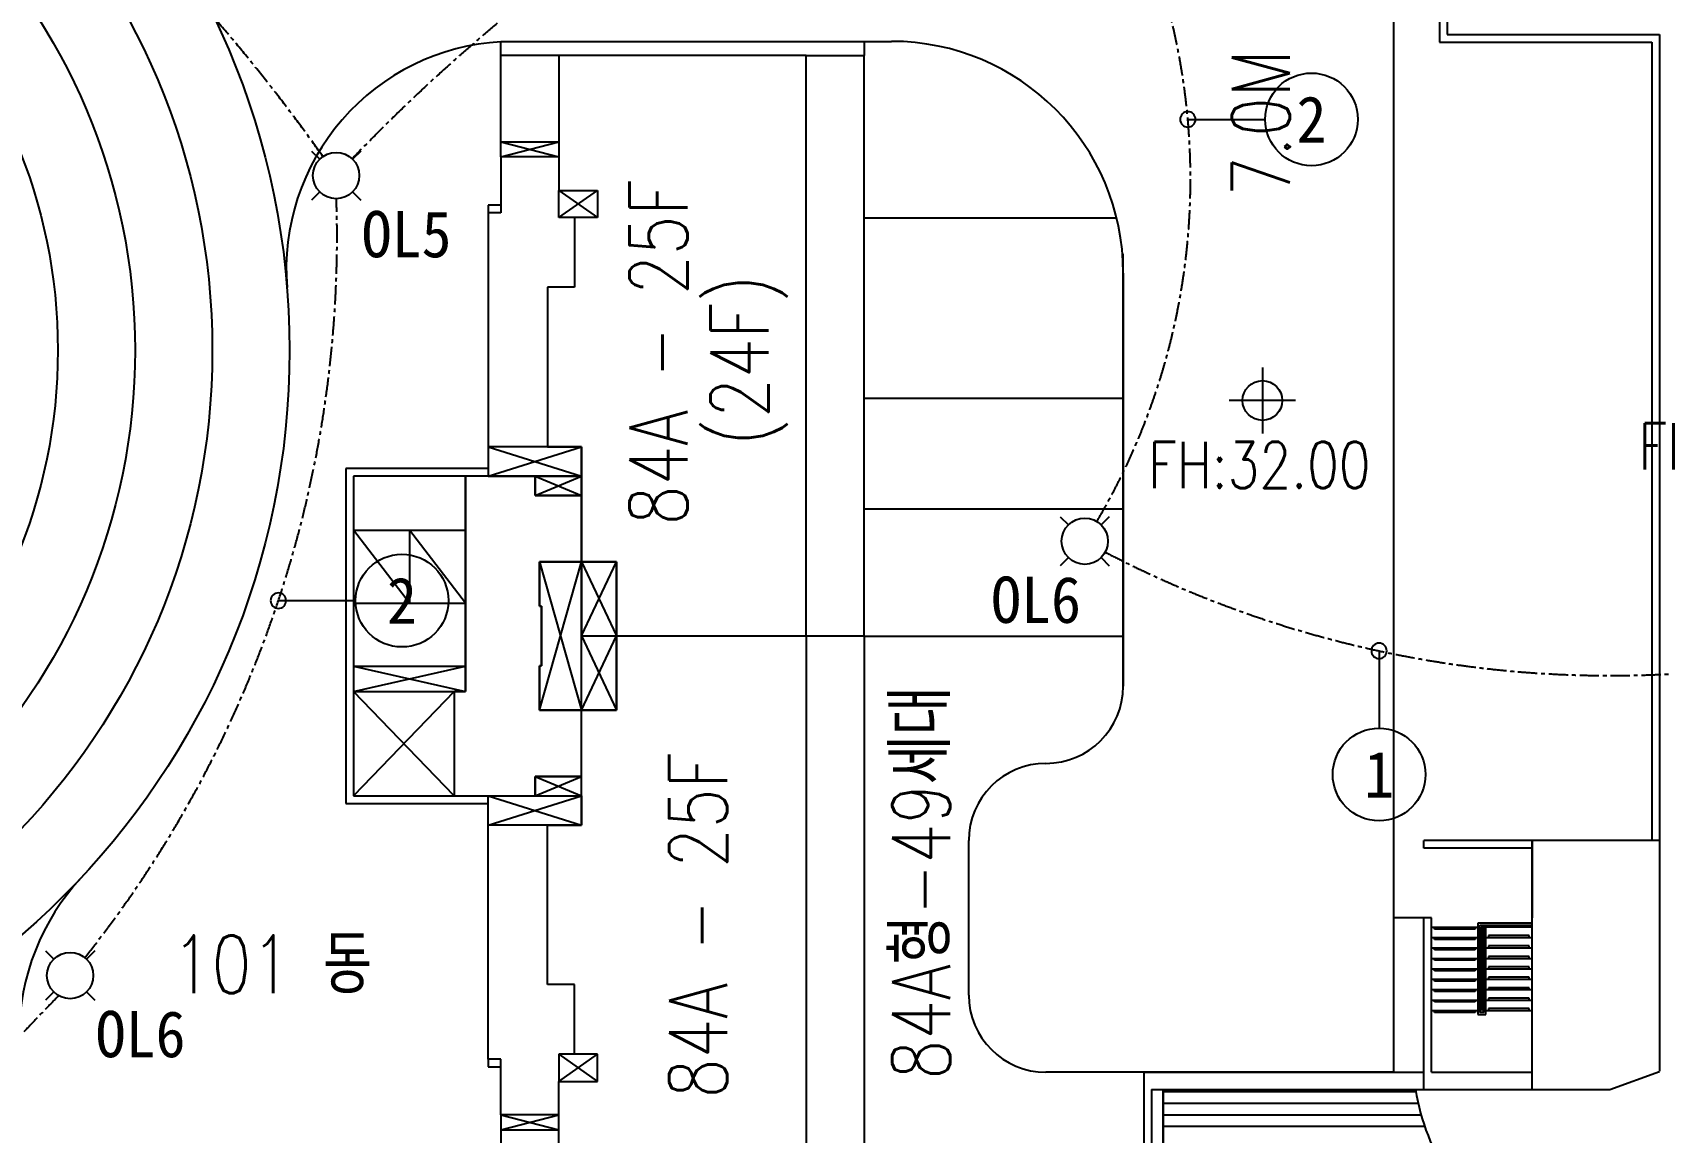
# Model space of a CAD drawing. Header units: millimetres. Extents: x 1145859089 to 1147511753, y -1047484727 to -1047247487.
# Drawn here: x 1146350803 to 1146393049, y -1047381567 to -1047353084 of the extents above; entities that cross this region are included whole.
import ezdxf
from ezdxf.enums import TextEntityAlignment as Align
from ezdxf.xclip import XClip

# ---------------------------------------------------------------- set-up
doc = ezdxf.new("R2010")
doc.units = ezdxf.units.MM
doc.header["$LTSCALE"] = 100
doc.header["$MEASUREMENT"] = 0
doc.header["$XCLIPFRAME"] = 2
doc.linetypes.add('CENTERX2', pattern=[4, 2.5, -0.5, 0.5, -0.5])
doc.layers.get('0').update_dxf_attribs({"linetype": 'CONTINUOUS'})
for name, color, linetype in [('01-전등등기구', 2, 'CONTINUOUS'), ('L-지중매입', 3, 'CENTERX2'), ('TEXT', 7, 'CONTINUOUS'), ('TEXT-기호', 2, 'CONTINUOUS'), ('XREF', 135, 'CONTINUOUS'), ('단지배치도$0$S240910', 33, 'CONTINUOUS'), ('단지배치도$0$W240910', 135, 'CONTINUOUS')]:
    doc.layers.add(name, color=color, linetype=linetype)
doc.styles.add('단지배치도$0$WS1', font='romans.shx', dxfattribs={"width": 0.8, "bigfont": 'whgtxt.shx'})
doc.styles.add('돋움체', font='DotumChe.ttf')

# ---------------------------------------------------------------- blocks, each defined once
blk = doc.blocks.new('단지배치도$0$zw$9902')
at = {"layer": '단지배치도$0$W240910'}
for p, q in [((118550, 34251, 1673713), (118550, 18040, 1673713)), ((117365, 31946, 0), (117365, 13560, 0)), ((118750, 28832, 1673713), (118750, 18240, 1673713)), ((118750, 18240, 1673713), (124248, 18240, 1673713)), ((124248, 18240, 1673713), (124250, -8613, 1673713)), ((94250, 17690, 0), (94250, 18060, 0)), ((94250, 18060, 0), (103660, 18060, 0)), ((103660, 18060, 0), (103660, 17690, 0)), ((103660, 18060, 0), (104365, 18060, 0)), ((118550, 18040, 1673713), (124048, 18040, 1673713)), ((124048, 18040, 1673713), (124050, -2640, 1673713)), ((94250, 15455, 0), (94250, 17690, 0)), ((95750, 17690, 0), (94250, 17690, 0)), ((95750, 17690, 0), (95750, 14200, 0)), ((102160, 17690, 0), (95750, 17690, 0)), ((102160, 17690, 0), (103660, 17690, 0)), ((102160, 2660, 0), (102160, 17690, 0)), ((103660, 2660, 0), (103660, 17690, 0)), ((94250, 15065, 0), (94250, 15455, 0)), ((94250, 15455, 0), (95750, 15455, 0)), ((94250, 15455, 0), (95750, 15065, 0)), ((94250, 15065, 0), (95750, 15455, 0)), ((95750, 15455, 0), (95750, 15065, 0)), ((94250, 15065, 0), (94250, 13620, 0)), ((95750, 15065, 0), (94250, 15065, 0)), ((95750, 13495, 0), (95750, 14200, 0)), ((95750, 14200, 0), (96750, 14200, 0)), ((95750, 14200, 0), (96750, 13495, 0)), ((95750, 13495, 0), (96750, 14200, 0)), ((95750, 14200, 0), (96750, 14200, 0)), ((96750, 14200, 0), (96750, 13495, 0)), ((96750, 14200, 0), (96750, 13495, 0)), ((94250, 13820, 0), (93920, 13820, 0)), ((93920, 13820, 0), (93920, 13620, 0)), ((94250, 13620, 0), (93920, 13620, 0)), ((93920, 13620, 0), (93920, 7560, 0)), ((117365, 13560, 0), (117365, -8640, 0)), ((96750, 13495, 0), (95750, 13495, 0)), ((96750, 13495, 0), (96160, 13495, 0)), ((96160, 13495, 0), (96160, 11690, 0)), ((103660, 13490, 0), (110193, 13490, 0)), ((110365, 1360, 0), (110365, 12560, 0)), ((110365, 12060, 0), (110365, 1360, 0)), ((96160, 11690, 0), (95460, 11690, 0)), ((95460, 11690, 0), (95460, 7560, 0)), ((113969, 9615), (113969, 7901)), ((103660, 8820, 0), (110365, 8820, 0)), ((114826, 8758), (113111, 8758)), ((96340, 7560, 0), (93920, 7560, 0)), ((93920, 7560, 0), (93920, 6800, 0)), ((93920, 7560, 0), (96340, 6800, 0)), ((93920, 6800, 0), (96340, 7560, 0)), ((95460, 7560, 0), (96340, 7560, 0)), ((96340, 6800, 0), (96340, 7560, 0)), ((96340, 7560, 0), (96340, 6800, 0)), ((93920, 7000, 0), (90240, 7000, 0)), ((90240, 7000, 0), (90240, -1680, 0)), ((90440, 6800, 0), (90440, 1880, 0)), ((93340, 6800, 0), (90440, 6800, 0)), ((93340, 1880, 0), (93340, 6800, 0)), ((93340, 6800, 0), (93340, 1220, 0)), ((95140, 6800, 0), (93340, 6800, 0)), ((93920, 6800, 0), (96340, 6800, 0)), ((95140, 6800, 0), (95140, 6300, 0)), ((96340, 6800, 0), (95140, 6800, 0)), ((95140, 6300, 0), (95140, 6800, 0)), ((95140, 6300, 0), (96340, 6800, 0)), ((95140, 6800, 0), (96340, 6300, 0)), ((96340, 6300, 0), (96340, 6800, 0)), ((96340, 6800, 0), (96340, 6300, 0)), ((95140, 6300, 0), (96340, 6300, 0)), ((96340, 6300, 0), (95140, 6300, 0)), ((96340, 4580, 0), (96340, 6300, 0)), ((96340, 6300, 0), (96340, 4580, 0)), ((103660, 5950, 0), (110365, 5950, 0)), ((90440, 5400, 0), (93340, 5400, 0)), ((91890, 3510, 0), (90440, 5400, 0)), ((91890, 5400, 0), (91890, 3510, 0)), ((93340, 3510, 0), (91890, 5400, 0)), ((95250, 4580, 0), (95250, 3430, 0)), ((96340, 4580, 0), (95250, 4580, 0)), ((95250, 3430, 0), (95250, 4580, 0)), ((95250, 4580, 0), (96340, 4580, 0)), ((95250, 4580, 0), (96340, 740, 0)), ((95250, 740, 0), (96340, 4580, 0)), ((97250, 4580, 0), (96340, 4580, 0)), ((96340, 4580, 0), (96340, 2660, 0)), ((96340, 2660, 0), (96340, 4580, 0)), ((96340, 2660, 0), (97250, 4580, 0)), ((96340, 4580, 0), (97250, 2660, 0)), ((96340, 4580, 0), (97250, 4580, 0)), ((97250, 2660, 0), (97250, 4580, 0)), ((97250, 4580, 0), (97250, 2660, 0)), ((90440, 3510, 0), (93340, 3510, 0)), ((95250, 3430, 0), (95300, 3430, 0)), ((95300, 3430, 0), (95250, 3430, 0)), ((95300, 3430, 0), (95300, 1890, 0)), ((95300, 1890, 0), (95300, 3430, 0)), ((96340, 2660, 0), (97250, 2660, 0)), ((96340, 740, 0), (96340, 2660, 0)), ((96340, 740, 0), (96340, 2660, 0)), ((96340, 2660, 0), (97250, 2660, 0)), ((96340, 2660, 0), (97250, 740, 0)), ((96340, 740, 0), (97250, 2660, 0)), ((97250, 2660, 0), (102160, 2660, 0)), ((97250, 2660, 0), (97250, 740, 0)), ((97250, 740, 0), (97250, 2660, 0)), ((97250, 2660, 0), (102160, 2660, 0)), ((102160, 2660, 0), (103660, 2660, 0)), ((102160, 2660, 0), (102160, -12370, 0)), ((103660, 2660, 0), (103660, -12370, 0)), ((103660, 2655, 0), (110365, 2655, 0)), ((90440, 1880, 0), (93340, 1880, 0)), ((90440, 1880, 0), (90440, 1220, 0)), ((90440, 1220, 0), (93340, 1880, 0)), ((90440, 1880, 0), (93340, 1220, 0)), ((93340, 1220, 0), (93340, 1880, 0)), ((95300, 1890, 0), (95250, 1890, 0)), ((95250, 1890, 0), (95250, 740, 0)), ((95250, 740, 0), (95250, 1890, 0)), ((95250, 1890, 0), (95300, 1890, 0)), ((90440, 1220, 0), (93340, 1220, 0)), ((90440, 1220, 0), (90440, -1480, 0)), ((93040, 1220, 0), (90440, -1480, 0)), ((93040, -1480, 0), (90440, 1220, 0)), ((93340, 1220, 0), (93040, 1220, 0)), ((93040, 1220, 0), (93040, -1480, 0)), ((95250, 740, 0), (96340, 740, 0)), ((96340, 740, 0), (95250, 740, 0)), ((96340, -980, 0), (96340, 740, 0)), ((97250, 740, 0), (96340, 740, 0)), ((96340, -980, 0), (96340, 740, 0)), ((96340, 740, 0), (97250, 740, 0)), ((95140, -980, 0), (95140, -1480, 0)), ((96340, -980, 0), (95140, -980, 0)), ((95140, -1480, 0), (95140, -980, 0)), ((95140, -980, 0), (96340, -980, 0)), ((95140, -980, 0), (96340, -1480, 0)), ((95140, -1480, 0), (96340, -980, 0)), ((96340, -1480, 0), (96340, -980, 0)), ((96340, -1480, 0), (96340, -980, 0)), ((90240, -1680, 0), (93920, -1680, 0)), ((90440, -1480, 0), (93040, -1480, 0)), ((93040, -1480, 0), (95140, -1480, 0)), ((93920, -2240, 0), (93920, -1480, 0)), ((93920, -1480, 0), (96340, -1480, 0)), ((93920, -2240, 0), (96340, -1480, 0)), ((93920, -1480, 0), (96340, -2240, 0)), ((95140, -1480, 0), (96340, -1480, 0)), ((96340, -1480, 0), (96340, -2240, 0)), ((96340, -2240, 0), (96340, -1480, 0)), ((96340, -2240, 0), (93920, -2240, 0)), ((93920, -8300, 0), (93920, -2240, 0)), ((95460, -6370, 0), (95460, -2240, 0)), ((95460, -2240, 0), (96340, -2240, 0)), ((106365, -6640, 0), (106365, -2640, 0)), ((124250, -2640), (118150, -2640)), ((118150, -2840), (118150, -2640)), ((120950, -2840), (118150, -2840)), ((120950, -9090), (120950, -2640)), ((120950, -2640), (120950, -4640)), ((118150, -4640), (117365, -4640)), ((118150, -9090), (118150, -4640)), ((118350, -4640), (118150, -4640)), ((118350, -8640), (118350, -4640)), ((118350, -4880), (119550, -4880)), ((118425, -4930), (118425, -4880)), ((119475, -4930), (118425, -4930)), ((119475, -4880), (119475, -4930)), ((119550, -4780), (119550, -7140)), ((120950, -4780), (119550, -4780)), ((119600, -7090), (119600, -4830)), ((119600, -4830), (120950, -4830)), ((119630, -7040), (119630, -4880)), ((120950, -4880), (119630, -4880)), ((119670, -7040), (119670, -4880)), ((119700, -4880), (119700, -7090)), ((119750, -7140), (119750, -4880)), ((118350, -5150), (119550, -5150)), ((118350, -5420), (119550, -5420)), ((118425, -5200), (118425, -5150)), ((119475, -5200), (118425, -5200)), ((118425, -5470), (118425, -5420)), ((119475, -5470), (118425, -5470)), ((119475, -5150), (119475, -5200)), ((119475, -5420), (119475, -5470)), ((119630, -5150), (119600, -5150)), ((119630, -5420), (119600, -5420)), ((119700, -5150), (119670, -5150)), ((119700, -5420), (119670, -5420)), ((119750, -5150), (120950, -5150)), ((119750, -5420), (120950, -5420)), ((120875, -5100), (119825, -5100)), ((119825, -5100), (119825, -5150)), ((120875, -5370), (119825, -5370)), ((119825, -5370), (119825, -5420)), ((120875, -5150), (120875, -5100)), ((120875, -5420), (120875, -5370)), ((118350, -5690), (119550, -5690)), ((118425, -5740), (118425, -5690)), ((119475, -5740), (118425, -5740)), ((119475, -5690), (119475, -5740)), ((119630, -5690), (119600, -5690)), ((119700, -5690), (119670, -5690)), ((119750, -5690), (120950, -5690)), ((120875, -5640), (119825, -5640)), ((119825, -5640), (119825, -5690)), ((120875, -5910), (119825, -5910)), ((119825, -5910), (119825, -5960)), ((120875, -5690), (120875, -5640)), ((120875, -5960), (120875, -5910)), ((118350, -5960), (119550, -5960)), ((118350, -6230), (119550, -6230)), ((118425, -6010), (118425, -5960)), ((119475, -6010), (118425, -6010)), ((118425, -6280), (118425, -6230)), ((119475, -6280), (118425, -6280)), ((119475, -5960), (119475, -6010)), ((119475, -6230), (119475, -6280)), ((119630, -5960), (119600, -5960)), ((119630, -6230), (119600, -6230)), ((119700, -5960), (119670, -5960)), ((119700, -6230), (119670, -6230)), ((119750, -5960), (120950, -5960)), ((119750, -6230), (120950, -6230)), ((120875, -6180), (119825, -6180)), ((119825, -6180), (119825, -6230)), ((120875, -6230), (120875, -6180)), ((96160, -6370, 0), (95460, -6370, 0)), ((96160, -8175, 0), (96160, -6370, 0)), ((118350, -6500), (119550, -6500)), ((118425, -6550), (118425, -6500)), ((119475, -6550), (118425, -6550)), ((119475, -6500), (119475, -6550)), ((119630, -6500), (119600, -6500)), ((119700, -6500), (119670, -6500)), ((119750, -6500), (120950, -6500)), ((120875, -6450), (119825, -6450)), ((119825, -6450), (119825, -6500)), ((120875, -6720), (119825, -6720)), ((119825, -6720), (119825, -6770)), ((120875, -6500), (120875, -6450)), ((120875, -6770), (120875, -6720)), ((118350, -6770), (119550, -6770)), ((118350, -7040), (119550, -7040)), ((118425, -6820), (118425, -6770)), ((119475, -6820), (118425, -6820)), ((118425, -7090), (118425, -7040)), ((119475, -7090), (118425, -7090)), ((119475, -6770), (119475, -6820)), ((119475, -7040), (119475, -7090)), ((119550, -7140), (119750, -7140)), ((119630, -6770), (119600, -6770)), ((119630, -7040), (119600, -7040)), ((119700, -7090), (119600, -7090)), ((119700, -6770), (119670, -6770)), ((119700, -7040), (119670, -7040)), ((119750, -6770), (120950, -6770)), ((119750, -7040), (120950, -7040)), ((120875, -6990), (119825, -6990)), ((119825, -6990), (119825, -7040)), ((120875, -7040), (120875, -6990)), ((94250, -8300, 0), (93920, -8300, 0)), ((93920, -8300, 0), (93920, -8500, 0)), ((94250, -9745, 0), (94250, -8300, 0)), ((96750, -8175, 0), (95750, -8175, 0)), ((95750, -8175, 0), (95750, -8880, 0)), ((95750, -8880, 0), (96750, -8175, 0)), ((95750, -8175, 0), (96750, -8880, 0)), ((96750, -8175, 0), (96160, -8175, 0)), ((96750, -8880, 0), (96750, -8175, 0)), ((96750, -8880, 0), (96750, -8175, 0)), ((93920, -8500, 0), (94250, -8500, 0)), ((117365, -8640, 0), (108365, -8640, 0)), ((110900, -8640), (118150, -8640)), ((110900, -8640, 1673713), (110900, -12088, 1673713)), ((118350, -8640), (120950, -8640)), ((95750, -8880, 0), (96750, -8880, 0)), ((95750, -12370, 0), (95750, -8880, 0)), ((95750, -8880, 0), (96750, -8880, 0)), ((111400, -13195), (111400, -9090)), ((95750, -9745, 0), (94250, -9745, 0)), ((94250, -9745, 0), (94250, -10135, 0)), ((94250, -10135, 0), (95750, -9745, 0)), ((94250, -9745, 0), (95750, -10135, 0)), ((94250, -10135, 0), (95750, -10135, 0)), ((94250, -10135, 0), (94250, -12370, 0)), ((95750, -10135, 0), (95750, -9745, 0))]:
    blk.add_line(p, q, dxfattribs=at)
at = {"layer": '단지배치도$0$W240910', "ltscale": 5}
for p, q in [((118750, 34253, 0), (118750, 18240, 0)), ((118750, 18240, 0), (124248, 18240, 0)), ((124248, 18240, 0), (124250, -8613, 0)), ((122962, -9090), (124250, -8622)), ((122962, -9090), (124250, -8622)), ((111100, -9090, 0), (111100, -12252, 0)), ((111100, -9090), (122962, -9090)), ((111100, -9090), (122962, -9090))]:
    blk.add_line(p, q, dxfattribs=at)
at = {"layer": '단지배치도$0$W240910', "ltscale": 10}
blk.add_line((111400, -9090), (111400, -11854), dxfattribs=at)
at = {"layer": '단지배치도$0$W240910', "ltscale": 2}
for p, q in [((111400, -9140), (117939, -9140)), ((111400, -9440), (117999, -9440)), ((111400, -9740), (118075, -9740)), ((111400, -10040), (118169, -10040))]:
    blk.add_line(p, q, dxfattribs=at)
at = {"layer": '단지배치도$0$W240910'}
for centre, radius in [((68781, 10060, 0), 20000), ((68781, 10060, 0), 18000), ((68781, 10060, 0), 16000), ((68781, 10060, 0), 14000), ((113969, 8758), 514)]:
    blk.add_circle(centre, radius, dxfattribs=at)
for centre, radius, start, end in [((94596, 12160, 0), 5900, 93.3569, 184.6507), ((104365, 12060, 0), 6000, 360, 90), ((108365, 1360, 0), 2000, 270, 0), ((108365, -2640, 0), 2000, 90, 180), ((87781, -7688, 0), 6000, 136.9509, 180), ((108365, -6640, 0), 2000, 180, 270), ((123818, -8115, 0), 5968, 189.4025, 283.8835)]:
    blk.add_arc(centre, radius, start, end, dxfattribs=at)
at = {"layer": '단지배치도$0$S240910', "style": '단지배치도$0$WS1', "width": 0.8}
for s, p in [('7.0M 단지내도로', (114679, 14045)), ('84A - 25F', (99083, 5529, 0)), ('(24F)', (101177, 7587, 0)), ('84A형-49세대', (105883, -8827)), ('84A - 25F', (100109, -9311, 0))]:
    blk.add_text(s, height=1500, rotation=90, dxfattribs=at).set_placement(p)
for s, height, p in [('FH:18.40', 1200, (123703, 6967)), ('FH:32.00', 1200, (111010, 6491)), ('101 동', 1500, (85736, -6596))]:
    blk.add_text(s, height=height, dxfattribs=at).set_placement(p)
blk = doc.blocks.new('단지배치도')
blk.add_blockref('단지배치도$0$zw$9902', (141034, 142437))
blk = doc.blocks.new('L옥외보안등')
at = {"layer": '01-전등등기구', "linetype": 'Continuous', "ltscale": 2}
for p, q in [((0, 3.18), (0.53, 2.65)), ((3.18, 3.18), (2.65, 2.65)), ((0.53, 0.53), (0, 0)), ((2.65, 0.53), (3.18, 0))]:
    blk.add_line(p, q, dxfattribs=at)
at = {"layer": '01-전등등기구'}
blk.add_circle((1.59, 1.59), 1.5, dxfattribs=at)
blk = doc.blocks.new('A$C742764A1')
at = {"layer": 'TEXT-기호', "color": 6}
blk.add_line((0.5, 0.5), (0.5, 5.5), dxfattribs=at)
blk.add_circle((0.5, 0.5), 0.5, dxfattribs=at)
blk.add_circle((0.5, 0.5), 0.5, dxfattribs=at)

msp = doc.modelspace()

# ---------------------------------------------------------------- linework, layer by layer
at = {"layer": 'L-지중매입', "ltscale": 2}
for centre, radius, start, end in [((1146321151.603472, -1047382501.79078, 0), 45477.092928, 35.1886097701, 68.3781649565), ((1146393060.766254, -1047388964.391121, 0), 47103.584866, 111.4368976496, 136.182778061), ((1146363344.15906, -1047356875.744779, 0), 17436.256788, 329.4245143452, 40.7394868737), ((1146328781.794759, -1047358386.023304, 0), 29902.509838, 321.4040729018, 1.9147996341), ((1146391649.765667, -1047341373.675549, 0), 28362.131287, 242.538522651, 273.0887489977), ((1146383943.513337, -1047410083.967047), 45626.100209, 135.3627691195, 156.8614818313)]:
    msp.add_arc(centre, radius, start, end, dxfattribs=at)
at = {"layer": 'TEXT-기호', "color": 6}
for centre in [(1146383911.872916, -1047355331.216959, 0), (1146360365.345079, -1047367795.282886, 0), (1146385662.74168, -1047372296.699102, 0)]:
    msp.add_circle(centre, 1200, dxfattribs=at)

# ---------------------------------------------------------------- block references
at = {"layer": '01-전등등기구', "linetype": 'Continuous', "ltscale": 2, "xscale": 400.0000000000001, "yscale": 400.0000000000001, "zscale": 400.0000000000001}
for p in [(1146358024.4238, -1047357423.303488, 0), (1146377405.995327, -1047366892.308222, 0), (1146351137.555062, -1047378141.065434, 0)]:
    msp.add_blockref('L옥외보안등', p, dxfattribs=at)
at = {"layer": 'TEXT-기호', "linetype": 'Continuous', "ltscale": 2, "xscale": -400, "yscale": 400, "zscale": 400}
for p, rotation in [((1146380511.870709, -1047355531.223787, 0), 269.9999999999948), ((1146356965.342871, -1047367995.289713, 0), 269.9999999999948), ((1146385462.734852, -1047368896.696895, 0), 179.9999999999948)]:
    msp.add_blockref('A$C742764A1', p, dxfattribs=dict(at, rotation=rotation))
at = {"layer": 'XREF'}
ref = msp.add_blockref('단지배치도', (1146127639.433662, -1047513806.462535), dxfattribs=at)
XClip(ref).set_block_clipping_path([(72982.4064819524, 34919.7593965302), (360382.4067475507, 255319.7593436702)])

# ---------------------------------------------------------------- texts
at = {"layer": 'TEXT', "style": '돋움체'}
for s, p in [('OL5', (1146359321.275192, -1047358303.20725, 0)), ('OL6', (1146375618.136517, -1047367772.211983, 0)), ('OL6', (1146352434.406453, -1047379020.969195, 0))]:
    msp.add_text(s, height=1200, dxfattribs=at).set_placement(p, align=Align.MIDDLE_LEFT)
at = {"layer": 'TEXT-기호', "color": 6, "style": '돋움체'}
for s, p in [('2', (1146383911.872916, -1047355331.216959, 0)), ('2', (1146360365.345079, -1047367795.282886, 0)), ('1', (1146385662.74168, -1047372296.699102, 0))]:
    msp.add_text(s, height=1200, dxfattribs=at).set_placement(p, align=Align.MIDDLE)

doc.saveas('drawing.dxf')
